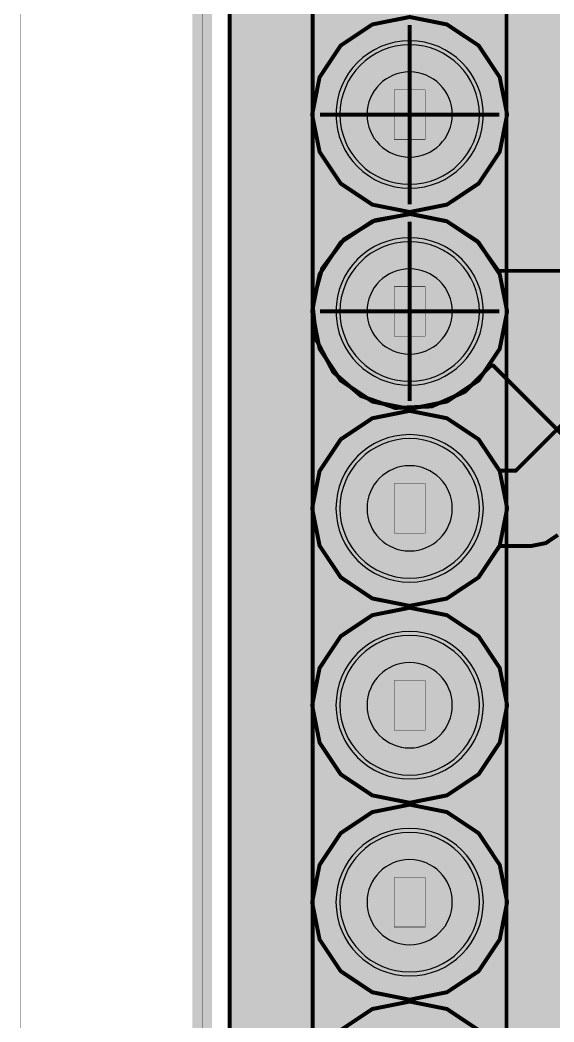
# Model space of a CAD drawing. Header units: millimetres. Extents: x -2 to 105, y -97 to 5.
# Drawn here: x -2.35 to 4.54, y -27.06 to -14.14 of the extents above; entities that cross this region are included whole.
import ezdxf

# ---------------------------------------------------------------- set-up
doc = ezdxf.new("R2010")
doc.units = ezdxf.units.MM
doc.header["$MEASUREMENT"] = 0
for name, color, linetype, true_color in [('Board-Outline-Layer', 7, 'Continuous', 0xff00ff), ('Bottom-Layer', 7, 'Continuous', 0x0000ff), ('Bottom-Paste-Mask-Layer', 7, 'Continuous', 0x800000), ('Bottom-Solder-Mask-Layer', 7, 'Continuous', 0xaa00ff), ('Component-Shape-Layer', 7, 'Continuous', 0x00cccc), ('Hole-Layer', 7, 'Continuous', 0x222222), ('Multi-Layer', 7, 'Continuous', 0xc0c0c0), ('Pin-Soldering-Layer', 7, 'Continuous', 0xcc9999), ('Top-Layer', 7, 'Continuous', 0xff0000), ('Top-Paste-Mask-Layer', 7, 'Continuous', 0x808080), ('Top-Silkscreen-Layer', 7, 'Continuous', 0xffcc00), ('Top-Solder-Mask-Layer', 7, 'Continuous', 0x800080)]:
    doc.layers.add(name, color=color, linetype=linetype, true_color=true_color)

msp = doc.modelspace()

# ---------------------------------------------------------------- hatches: boundary and pattern name
at = {"layer": 'Bottom-Layer'}
for points in [[(8.583, -71.73), (8.583, -81.591), (3, -81.591), (2.316, -81.501), (1.679, -81.237), (1.132, -80.817), (0.712, -80.27), (0.448, -79.633), (0.358, -78.949), (0.358, -2.949), (0.448, -2.265), (0.712, -1.628), (1.132, -1.081), (1.679, -0.661), (2.316, -0.397), (3, -0.307), (80, -0.307), (80.684, -0.397), (81.321, -0.661), (81.868, -1.081), (82.288, -1.628), (82.552, -2.265), (82.642, -2.949), (82.642, -78.949), (82.552, -79.633), (82.288, -80.27), (81.868, -80.817), (81.321, -81.237), (80.684, -81.501), (80, -81.591), (24.383, -81.591), (24.383, -71.73), (24.352, -71.657), (24.279, -71.626), (19.355, -71.626), (19.355, -70.781), (19.506, -70.516), (19.523, -70.212), (19.401, -69.932), (19.167, -69.736), (18.87, -69.666), (18.573, -69.736), (18.339, -69.932), (18.217, -70.212), (18.234, -70.516), (18.385, -70.781), (18.385, -71.626), (8.687, -71.626), (8.613, -71.657)], [(2.679, -14.097), (2.197, -14.193), (1.789, -14.465), (1.517, -14.874), (1.421, -15.355), (1.517, -15.837), (1.789, -16.245), (2.197, -16.517), (2.679, -16.613), (3.16, -16.517), (3.569, -16.245), (3.841, -15.837), (3.937, -15.355), (3.841, -14.874), (3.569, -14.465), (3.16, -14.193)], [(1.779, -15.355, 1), (3.579, -15.355, 1)], [(4.048, -19.95), (3.84, -19.95), (3.566, -19.543), (3.158, -19.272), (2.677, -19.177), (2.196, -19.273), (1.789, -19.546), (1.516, -19.954), (1.421, -20.435), (1.516, -20.916), (1.789, -21.324), (2.196, -21.597), (2.677, -21.693), (3.158, -21.599), (3.566, -21.327), (3.84, -20.92), (4.249, -20.92), (4.435, -20.883), (4.592, -20.778), (8.234, -17.136), (8.529, -17.055), (8.756, -16.851), (8.867, -16.568), (8.84, -16.264), (8.68, -16.004), (8.42, -15.844), (8.117, -15.817), (7.833, -15.928), (7.629, -16.155), (7.548, -16.45)], [(2.679, -16.637), (2.197, -16.733), (1.789, -17.005), (1.517, -17.414), (1.421, -17.895), (1.517, -18.377), (1.789, -18.785), (2.197, -19.057), (2.679, -19.153), (3.16, -19.057), (3.569, -18.785), (3.841, -18.377), (3.937, -17.895), (3.841, -17.414), (3.569, -17.005), (3.16, -16.733)], [(1.779, -17.895, 1), (3.579, -17.895, 1)], [(1.779, -20.435, 1), (3.579, -20.435, 1)], [(2.679, -21.717), (2.197, -21.813), (1.789, -22.085), (1.517, -22.494), (1.421, -22.975), (1.517, -23.457), (1.789, -23.865), (2.197, -24.137), (2.679, -24.233), (3.16, -24.137), (3.569, -23.865), (3.841, -23.457), (3.937, -22.975), (3.841, -22.494), (3.569, -22.085), (3.16, -21.813)], [(1.779, -22.975, 1), (3.579, -22.975, 1)], [(2.679, -24.257), (2.197, -24.353), (1.789, -24.625), (1.517, -25.034), (1.421, -25.515), (1.517, -25.997), (1.789, -26.405), (2.197, -26.677), (2.679, -26.773), (3.16, -26.677), (3.569, -26.405), (3.841, -25.997), (3.937, -25.515), (3.841, -25.034), (3.569, -24.625), (3.16, -24.353)], [(1.779, -25.515, 1), (3.579, -25.515, 1)], [(2.679, -26.797), (2.197, -26.893), (1.789, -27.165), (1.517, -27.574), (1.421, -28.055), (1.517, -28.537), (1.789, -28.945), (2.197, -29.217), (2.679, -29.313), (3.16, -29.217), (3.569, -28.945), (3.841, -28.537), (3.937, -28.055), (3.841, -27.574), (3.569, -27.165), (3.16, -26.893)]]:
    msp.add_hatch(color=256, dxfattribs=at).paths.add_polyline_path(points)
at = {"layer": 'Bottom-Paste-Mask-Layer'}
for points in [[(1.779, -15.355, 1), (3.579, -15.355, 1)], [(1.779, -17.895, 1), (3.579, -17.895, 1)], [(1.779, -20.435, 1), (3.579, -20.435, 1)], [(1.779, -22.975, 1), (3.579, -22.975, 1)], [(1.779, -25.515, 1), (3.579, -25.515, 1)]]:
    msp.add_hatch(color=256, dxfattribs=at).paths.add_polyline_path(points)
at = {"layer": 'Bottom-Solder-Mask-Layer'}
for points in [[(1.728, -15.355, 1), (3.63, -15.355, 1)], [(1.728, -17.895, 1), (3.63, -17.895, 1)], [(1.728, -20.435, 1), (3.63, -20.435, 1)], [(1.728, -22.975, 1), (3.63, -22.975, 1)], [(1.728, -25.515, 1), (3.63, -25.515, 1)]]:
    msp.add_hatch(color=256, dxfattribs=at).paths.add_polyline_path(points)
at = {"layer": 'Hole-Layer'}
for points in [[(2.129, -15.355, 1), (3.229, -15.355, 1)], [(2.129, -17.895, 1), (3.229, -17.895, 1)], [(2.129, -20.435, 1), (3.229, -20.435, 1)], [(2.129, -22.975, 1), (3.229, -22.975, 1)], [(2.129, -25.515, 1), (3.229, -25.515, 1)]]:
    msp.add_hatch(color=256, dxfattribs=at).paths.add_polyline_path(points)
at = {"layer": 'Multi-Layer'}
for points in [[(1.779, -15.355, 1), (3.579, -15.355, 1)], [(1.779, -15.355, 1), (3.579, -15.355, 1)], [(1.779, -15.355, 1), (3.579, -15.355, 1)], [(1.779, -17.895, 1), (3.579, -17.895, 1)], [(1.779, -17.895, 1), (3.579, -17.895, 1)], [(1.779, -17.895, 1), (3.579, -17.895, 1)], [(1.779, -20.435, 1), (3.579, -20.435, 1)], [(1.779, -20.435, 1), (3.579, -20.435, 1)], [(1.779, -20.435, 1), (3.579, -20.435, 1)], [(1.779, -22.975, 1), (3.579, -22.975, 1)], [(1.779, -22.975, 1), (3.579, -22.975, 1)], [(1.779, -22.975, 1), (3.579, -22.975, 1)], [(1.779, -25.515, 1), (3.579, -25.515, 1)], [(1.779, -25.515, 1), (3.579, -25.515, 1)], [(1.779, -25.515, 1), (3.579, -25.515, 1)]]:
    msp.add_hatch(color=256, dxfattribs=at).paths.add_polyline_path(points)
at = {"layer": 'Pin-Soldering-Layer'}
for points in [[(2.879, -15.035), (2.879, -15.675), (2.479, -15.675), (2.479, -15.035)], [(2.879, -15.035), (2.879, -15.675), (2.479, -15.675), (2.479, -15.035)], [(2.879, -17.575), (2.879, -18.215), (2.479, -18.215), (2.479, -17.575)], [(2.879, -17.575), (2.879, -18.215), (2.479, -18.215), (2.479, -17.575)], [(2.879, -20.115), (2.879, -20.755), (2.479, -20.755), (2.479, -20.115)], [(2.879, -20.115), (2.879, -20.755), (2.479, -20.755), (2.479, -20.115)], [(2.879, -22.655), (2.879, -23.295), (2.479, -23.295), (2.479, -22.655)], [(2.879, -22.655), (2.879, -23.295), (2.479, -23.295), (2.479, -22.655)], [(2.879, -25.195), (2.879, -25.835), (2.479, -25.835), (2.479, -25.195)], [(2.879, -25.195), (2.879, -25.835), (2.479, -25.835), (2.479, -25.195)]]:
    msp.add_hatch(color=256, dxfattribs=at).paths.add_polyline_path(points)
at = {"layer": 'Top-Layer'}
for points in [[(0.358, -78.949), (0.358, -66.487), (0.373, -66.488), (0.387, -66.489), (0.45, -66.489), (0.45, -74.96), (0.497, -75.195), (0.63, -75.393), (1.607, -76.371), (1.287, -77.058), (1.158, -77.804), (1.23, -78.559), (1.498, -79.268), (1.943, -79.882), (2.534, -80.357), (3.228, -80.66), (3.978, -80.77), (4.731, -80.679), (5.433, -80.393), (6.035, -79.933), (6.495, -79.331), (6.781, -78.629), (6.872, -77.876), (6.762, -77.126), (6.459, -76.431), (5.984, -75.841), (5.37, -75.396), (4.661, -75.128), (3.907, -75.056), (3.16, -75.184), (2.473, -75.505), (1.675, -74.707), (1.675, -66.489), (1.737, -66.489), (1.913, -66.443), (2.044, -66.317), (2.095, -66.143), (6.18, -66.143), (6.232, -66.317), (6.362, -66.443), (6.538, -66.489), (7.538, -66.489), (7.713, -66.443), (7.844, -66.317), (7.896, -66.143), (9.88, -66.143), (9.932, -66.317), (10.062, -66.443), (10.238, -66.489), (11.238, -66.489), (11.417, -66.441), (11.548, -66.31), (11.596, -66.131), (11.596, -65.923), (12.145, -65.374), (12.278, -65.175), (12.325, -64.941), (12.325, -63.339), (12.387, -63.339), (12.567, -63.291), (12.698, -63.16), (12.746, -62.981), (12.746, -61.081), (12.698, -60.902), (12.567, -60.77), (12.387, -60.722), (12.325, -60.722), (12.325, -57.369), (12.387, -57.369), (12.567, -57.321), (12.698, -57.19), (12.746, -57.011), (12.746, -55.111), (12.698, -54.932), (12.567, -54.8), (12.387, -54.752), (11.037, -54.752), (10.866, -54.796), (10.736, -54.917), (10.736, -49.051), (10.926, -48.796), (10.974, -48.481), (10.871, -48.181), (10.639, -47.963), (10.333, -47.877), (10.022, -47.944), (10.022, -40.021), (9.985, -39.835), (9.88, -39.678), (8.074, -37.872), (7.917, -37.767), (7.731, -37.73), (3.84, -37.73), (3.566, -37.323), (3.158, -37.052), (2.677, -36.957), (2.196, -37.053), (1.789, -37.326), (1.516, -37.734), (1.421, -38.215), (1.516, -38.696), (1.789, -39.104), (2.196, -39.377), (2.677, -39.473), (3.158, -39.379), (3.566, -39.107), (3.84, -38.7), (7.53, -38.7), (8.498, -39.668), (8.161, -39.803), (7.947, -40.095), (7.918, -40.456), (8.083, -40.779), (8.083, -43.046), (8.04, -42.879), (7.942, -42.738), (5.596, -40.392), (5.439, -40.287), (5.253, -40.25), (3.831, -40.25), (3.55, -39.848), (3.137, -39.583), (2.655, -39.497), (2.176, -39.602), (1.773, -39.882), (1.508, -40.294), (1.421, -40.777), (1.525, -41.256), (1.804, -41.659), (2.216, -41.925), (2.699, -42.013), (3.178, -41.91), (3.582, -41.632), (3.848, -41.22), (5.052, -41.22), (7.114, -43.282), (7.114, -53.08), (4.338, -55.856), (1.984, -55.856), (1.964, -55.799), (1.935, -55.746), (1.98, -55.65), (1.996, -55.545), (1.996, -54.929), (2.137, -54.929), (2.317, -54.881), (2.448, -54.749), (2.496, -54.57), (2.496, -53.593), (3.112, -52.977), (3.245, -52.778), (3.291, -52.544), (3.291, -49.474), (3.652, -49.173), (3.877, -48.759), (3.934, -48.292), (3.816, -47.837), (3.539, -47.457), (3.141, -47.205), (2.679, -47.117), (2.217, -47.205), (1.819, -47.457), (1.542, -47.837), (1.424, -48.292), (1.481, -48.759), (1.706, -49.173), (2.067, -49.474), (2.067, -52.29), (1.315, -53.042), (0.358, -53.042), (0.358, -2.949), (0.448, -2.265), (0.712, -1.628), (1.132, -1.081), (1.679, -0.661), (2.316, -0.397), (3, -0.307), (80, -0.307), (80.684, -0.397), (81.321, -0.661), (81.868, -1.081), (82.288, -1.628), (82.552, -2.265), (82.642, -2.949), (82.642, -78.949), (82.552, -79.633), (82.288, -80.27), (81.868, -80.817), (81.321, -81.237), (80.684, -81.501), (80, -81.591), (24.383, -81.591), (24.383, -72.367), (26.365, -72.367), (26.551, -72.33), (26.708, -72.225), (26.962, -71.971), (27.067, -71.814), (27.104, -71.628), (27.104, -64.567), (27.067, -64.381), (26.962, -64.224), (26.302, -63.563), (26.145, -63.458), (25.959, -63.421), (23.673, -63.421), (23.487, -63.458), (23.33, -63.563), (22.249, -64.644), (22.144, -64.801), (22.107, -64.987), (22.107, -65.529), (21.887, -65.529), (21.708, -65.577), (21.577, -65.708), (21.529, -65.887), (21.529, -67.237), (21.577, -67.416), (21.708, -67.547), (21.887, -67.595), (23.297, -67.595), (23.464, -67.554), (23.592, -67.44), (23.721, -67.554), (23.887, -67.595), (25.297, -67.595), (25.476, -67.547), (25.607, -67.416), (25.655, -67.237), (25.655, -65.887), (25.607, -65.708), (25.476, -65.577), (25.297, -65.529), (23.887, -65.529), (23.721, -65.57), (23.592, -65.684), (23.464, -65.57), (23.297, -65.529), (23.077, -65.529), (23.077, -65.188), (23.874, -64.392), (25.758, -64.392), (26.134, -64.768), (26.134, -71.397), (22.976, -71.397), (22.976, -71.253), (23.196, -71.253), (23.362, -71.212), (23.491, -71.098), (23.619, -71.212), (23.786, -71.253), (25.196, -71.253), (25.375, -71.205), (25.506, -71.074), (25.554, -70.895), (25.554, -69.545), (25.506, -69.366), (25.375, -69.235), (25.196, -69.187), (23.786, -69.187), (23.619, -69.228), (23.491, -69.342), (23.362, -69.228), (23.196, -69.187), (21.786, -69.187), (21.607, -69.235), (21.476, -69.366), (21.428, -69.545), (21.428, -70.099), (20.852, -70.099), (20.587, -69.948), (20.282, -69.932), (20.003, -70.053), (19.807, -70.287), (19.737, -70.584), (19.807, -70.881), (20.003, -71.115), (20.282, -71.237), (20.587, -71.22), (20.852, -71.069), (21.473, -71.069), (21.604, -71.204), (21.786, -71.253), (22.006, -71.253), (22.006, -71.626), (14.098, -71.626), (14.102, -71.589), (14.103, -71.552), (14.103, -71.362), (14.184, -71.362), (14.364, -71.314), (14.495, -71.183), (14.543, -71.004), (14.543, -69.811), (14.694, -69.66), (14.694, -71.004), (14.742, -71.183), (14.873, -71.314), (15.052, -71.362), (16.184, -71.362), (16.364, -71.314), (16.495, -71.183), (16.543, -71.004), (16.543, -69.627), (16.495, -69.448), (16.364, -69.317), (16.184, -69.269), (15.085, -69.269), (17.869, -66.485), (17.974, -66.327), (18.011, -66.142), (18.011, -52.987), (18.162, -52.722), (18.179, -52.418), (18.057, -52.138), (17.823, -51.942), (17.526, -51.872), (17.229, -51.942), (16.995, -52.138), (16.873, -52.418), (16.89, -52.722), (17.041, -52.987), (17.041, -54.978), (16.883, -54.714), (16.624, -54.55), (16.319, -54.52), (16.033, -54.63), (15.827, -54.858), (15.746, -55.154), (13.322, -57.577), (13.217, -57.734), (13.18, -57.92), (13.18, -66.449), (10.462, -69.167), (9.476, -69.167), (9.297, -69.215), (9.166, -69.346), (9.118, -69.525), (9.118, -70.902), (9.166, -71.081), (9.297, -71.212), (9.476, -71.26), (9.573, -71.26), (9.573, -71.626), (8.687, -71.626), (8.613, -71.657), (8.583, -71.73), (8.583, -81.591), (3, -81.591), (2.316, -81.501), (1.679, -81.237), (1.132, -80.817), (0.712, -80.27), (0.448, -79.633)], [(2.679, -14.097), (2.197, -14.193), (1.789, -14.465), (1.517, -14.874), (1.421, -15.355), (1.517, -15.837), (1.789, -16.245), (2.197, -16.517), (2.679, -16.613), (3.16, -16.517), (3.569, -16.245), (3.841, -15.837), (3.937, -15.355), (3.841, -14.874), (3.569, -14.465), (3.16, -14.193)], [(1.779, -15.355, 1), (3.579, -15.355, 1)], [(6.528, -22.913), (6.465, -22.913), (6.286, -22.961), (6.155, -23.092), (6.107, -23.271), (6.107, -24.681), (6.148, -24.848), (6.262, -24.976), (6.148, -25.104), (6.107, -25.271), (6.107, -26.681), (6.155, -26.86), (6.286, -26.991), (6.465, -27.039), (6.856, -27.039), (6.856, -28.935), (6.678, -29.065), (6.61, -29.275), (6.61, -30.775), (6.658, -30.954), (6.789, -31.085), (6.968, -31.133), (7.968, -31.133), (8.147, -31.085), (8.278, -30.954), (8.326, -30.775), (8.326, -29.275), (8.258, -29.065), (8.08, -28.935), (8.08, -27.198), (8.179, -27.223), (8.28, -27.231), (13.727, -27.231), (13.962, -27.185), (14.16, -27.052), (14.414, -26.798), (14.547, -26.6), (14.594, -26.365), (14.594, -25.888), (14.654, -25.781), (14.676, -25.66), (14.676, -24.085), (14.628, -23.906), (14.496, -23.775), (14.317, -23.727), (13.645, -23.727), (13.634, -23.727), (13.622, -23.728), (13.623, -23.727), (13.623, -23.725), (13.644, -23.686), (13.648, -23.679), (13.652, -23.671), (13.671, -23.631), (13.675, -23.623), (13.678, -23.616), (13.695, -23.575), (13.698, -23.567), (13.701, -23.559), (13.717, -23.517), (13.72, -23.509), (13.722, -23.501), (13.736, -23.459), (13.738, -23.451), (13.74, -23.442), (13.752, -23.399), (13.754, -23.391), (13.755, -23.383), (13.765, -23.34), (13.766, -23.331), (13.768, -23.323), (13.775, -23.279), (13.776, -23.271), (13.778, -23.262), (13.783, -23.218), (13.784, -23.21), (13.784, -23.201), (13.787, -23.157), (13.788, -23.149), (13.788, -23.141), (13.789, -23.096), (13.789, -23.092), (13.789, -23.087), (13.789, -21.233), (13.789, -21.229), (13.789, -21.225), (13.788, -21.18), (13.788, -21.172), (13.787, -21.164), (13.784, -21.119), (13.784, -21.111), (13.783, -21.102), (13.778, -21.058), (13.776, -21.05), (13.775, -21.042), (13.768, -20.998), (13.766, -20.989), (13.765, -20.981), (13.755, -20.937), (13.754, -20.929), (13.752, -20.921), (13.74, -20.878), (13.738, -20.87), (13.736, -20.862), (13.722, -20.82), (13.722, -20.818), (13.721, -20.816), (15.096, -19.441), (15.968, -19.441), (16.147, -19.393), (16.278, -19.262), (16.326, -19.083), (16.326, -18.99), (16.67, -18.99), (16.67, -19.087), (16.718, -19.266), (16.849, -19.397), (17.028, -19.445), (18.378, -19.445), (18.557, -19.397), (18.688, -19.266), (18.736, -19.087), (18.736, -18.994), (20.907, -18.994), (22.003, -20.091), (21.961, -20.559), (22.094, -21.011), (22.384, -21.381), (22.79, -21.62), (23.254, -21.693), (23.714, -21.589), (24.103, -21.325), (24.367, -20.936), (24.47, -20.477), (24.398, -20.012), (24.159, -19.606), (23.789, -19.316), (23.337, -19.183), (22.869, -19.225), (21.593, -17.949), (21.394, -17.817), (21.16, -17.77), (18.736, -17.77), (18.736, -17.677), (18.695, -17.511), (18.581, -17.382), (18.695, -17.254), (18.736, -17.087), (18.736, -16.994), (19.455, -16.994), (19.774, -17.042), (20.078, -16.934), (20.295, -16.695), (20.374, -16.382), (20.295, -16.069), (20.078, -15.83), (19.774, -15.722), (19.455, -15.77), (18.736, -15.77), (18.736, -15.677), (18.688, -15.498), (18.557, -15.367), (18.378, -15.319), (17.028, -15.319), (16.849, -15.367), (16.718, -15.498), (16.67, -15.677), (16.67, -15.766), (16.326, -15.766), (16.326, -15.673), (16.278, -15.494), (16.147, -15.363), (15.968, -15.315), (14.618, -15.315), (14.439, -15.363), (14.308, -15.494), (14.26, -15.673), (14.26, -15.766), (11.003, -15.766), (10.769, -15.812), (10.571, -15.945), (9.144, -17.371), (3.823, -17.371), (3.551, -16.988), (3.157, -16.731), (2.696, -16.637), (2.233, -16.719), (1.832, -16.965), (1.55, -17.341), (1.425, -17.794), (1.475, -18.262), (1.694, -18.678), (2.05, -18.985), (2.494, -19.14), (2.964, -19.12), (3.394, -18.93), (3.724, -18.595), (3.76, -18.595), (6.528, -21.364)], [(1.779, -17.895, 1), (3.579, -17.895, 1)], [(2.679, -19.177), (2.197, -19.273), (1.789, -19.545), (1.517, -19.954), (1.421, -20.435), (1.517, -20.917), (1.789, -21.325), (2.197, -21.597), (2.679, -21.693), (3.16, -21.597), (3.569, -21.325), (3.841, -20.917), (3.937, -20.435), (3.841, -19.954), (3.569, -19.545), (3.16, -19.273)], [(1.779, -20.435, 1), (3.579, -20.435, 1)], [(2.679, -21.717), (2.197, -21.813), (1.789, -22.085), (1.517, -22.494), (1.421, -22.975), (1.517, -23.457), (1.789, -23.865), (2.197, -24.137), (2.679, -24.233), (3.16, -24.137), (3.569, -23.865), (3.841, -23.457), (3.937, -22.975), (3.841, -22.494), (3.569, -22.085), (3.16, -21.813)], [(1.779, -22.975, 1), (3.579, -22.975, 1)], [(2.679, -24.257), (2.197, -24.353), (1.789, -24.625), (1.517, -25.034), (1.421, -25.515), (1.517, -25.997), (1.789, -26.405), (2.197, -26.677), (2.679, -26.773), (3.16, -26.677), (3.569, -26.405), (3.841, -25.997), (3.937, -25.515), (3.841, -25.034), (3.569, -24.625), (3.16, -24.353)], [(1.779, -25.515, 1), (3.579, -25.515, 1)], [(2.679, -26.797), (2.197, -26.893), (1.789, -27.165), (1.517, -27.574), (1.421, -28.055), (1.517, -28.537), (1.789, -28.945), (2.197, -29.217), (2.679, -29.313), (3.16, -29.217), (3.569, -28.945), (3.841, -28.537), (3.937, -28.055), (3.841, -27.574), (3.569, -27.165), (3.16, -26.893)]]:
    msp.add_hatch(color=256, dxfattribs=at).paths.add_polyline_path(points)
at = {"layer": 'Top-Paste-Mask-Layer'}
for points in [[(1.779, -15.355, 1), (3.579, -15.355, 1)], [(1.779, -17.895, 1), (3.579, -17.895, 1)], [(1.779, -20.435, 1), (3.579, -20.435, 1)], [(1.779, -22.975, 1), (3.579, -22.975, 1)], [(1.779, -25.515, 1), (3.579, -25.515, 1)]]:
    msp.add_hatch(color=256, dxfattribs=at).paths.add_polyline_path(points)
at = {"layer": 'Top-Solder-Mask-Layer'}
for points in [[(1.728, -15.355, 1), (3.63, -15.355, 1)], [(1.728, -17.895, 1), (3.63, -17.895, 1)], [(1.728, -20.435, 1), (3.63, -20.435, 1)], [(1.728, -22.975, 1), (3.63, -22.975, 1)], [(1.728, -25.515, 1), (3.63, -25.515, 1)]]:
    msp.add_hatch(color=256, dxfattribs=at).paths.add_polyline_path(points)

# ---------------------------------------------------------------- linework, layer by layer
at = {"layer": 'Board-Outline-Layer', "const_width": 0.254}
msp.add_lwpolyline([(0, -78.949), (0, -2.949, -0.414), (3, 0.051), (80, 0.051, -0.414), (83, -2.949), (83, -78.949, -0.414), (80, -81.949), (3, -81.949, -0.414)], format="xyb", close=True, dxfattribs=at)
at = {"layer": 'Bottom-Layer'}
for points, const_width in [([(-2.346, -85.578), (-2.346, 1.173), (88.689, 1.173), (88.689, -85.578)], 0.00508), ([(2.679, -14.097), (2.197, -14.193), (1.789, -14.465), (1.517, -14.874), (1.421, -15.355), (1.517, -15.837), (1.789, -16.245), (2.197, -16.517), (2.679, -16.613), (3.16, -16.517), (3.569, -16.245), (3.841, -15.837), (3.937, -15.355), (3.841, -14.874), (3.569, -14.465), (3.16, -14.193)], 0.0508), ([(2.679, -16.637), (2.197, -16.733), (1.789, -17.005), (1.517, -17.414), (1.421, -17.895), (1.517, -18.377), (1.789, -18.785), (2.197, -19.057), (2.679, -19.153), (3.16, -19.057), (3.569, -18.785), (3.841, -18.377), (3.937, -17.895), (3.841, -17.414), (3.569, -17.005), (3.16, -16.733)], 0.0508), ([(2.679, -21.717), (2.197, -21.813), (1.789, -22.085), (1.517, -22.494), (1.421, -22.975), (1.517, -23.457), (1.789, -23.865), (2.197, -24.137), (2.679, -24.233), (3.16, -24.137), (3.569, -23.865), (3.841, -23.457), (3.937, -22.975), (3.841, -22.494), (3.569, -22.085), (3.16, -21.813)], 0.0508), ([(2.679, -24.257), (2.197, -24.353), (1.789, -24.625), (1.517, -25.034), (1.421, -25.515), (1.517, -25.997), (1.789, -26.405), (2.197, -26.677), (2.679, -26.773), (3.16, -26.677), (3.569, -26.405), (3.841, -25.997), (3.937, -25.515), (3.841, -25.034), (3.569, -24.625), (3.16, -24.353)], 0.0508), ([(2.679, -26.797), (2.197, -26.893), (1.789, -27.165), (1.517, -27.574), (1.421, -28.055), (1.517, -28.537), (1.789, -28.945), (2.197, -29.217), (2.679, -29.313), (3.16, -29.217), (3.569, -28.945), (3.841, -28.537), (3.937, -28.055), (3.841, -27.574), (3.569, -27.165), (3.16, -26.893)], 0.0508)]:
    msp.add_lwpolyline(points, close=True, dxfattribs=dict(at, const_width=const_width))
for points, const_width in [([(0.358, -78.949), (0.358, -2.949), (0.448, -2.265), (0.712, -1.628), (1.132, -1.081), (1.679, -0.661), (2.316, -0.397), (3, -0.307), (80, -0.307)], 0.0508), ([(2.679, -15.355), (2.679, -14.199)], 0.0508), ([(2.679, -15.355), (1.522, -15.355)], 0.0508), ([(2.679, -15.355), (2.679, -16.512)], 0.0508), ([(2.679, -15.355), (3.836, -15.355)], 0.0508), ([(8.211, -16.473), (4.249, -20.435)], 0.254), ([(7.548, -16.45), (4.048, -19.95), (3.84, -19.95), (3.566, -19.543), (3.158, -19.272), (2.677, -19.177), (2.196, -19.273), (1.789, -19.546), (1.516, -19.954), (1.421, -20.435), (1.516, -20.916), (1.789, -21.324), (2.196, -21.597), (2.677, -21.693), (3.158, -21.599), (3.566, -21.327), (3.84, -20.92), (4.249, -20.92), (4.435, -20.883), (4.592, -20.778)], 0.0508), ([(2.679, -17.895), (2.679, -16.739)], 0.0508), ([(2.679, -17.895), (1.522, -17.895)], 0.0508), ([(2.679, -17.895), (2.679, -19.052)], 0.0508), ([(2.679, -17.895), (3.836, -17.895)], 0.0508), ([(4.249, -20.435), (2.679, -20.435)], 0.254)]:
    msp.add_lwpolyline(points, dxfattribs=dict(at, const_width=const_width))
for points in [[(1.779, -15.355, 1), (3.579, -15.355, 1)], [(1.779, -17.895, 1), (3.579, -17.895, 1)], [(1.779, -20.435, 1), (3.579, -20.435, 1)], [(1.779, -22.975, 1), (3.579, -22.975, 1)], [(1.779, -25.515, 1), (3.579, -25.515, 1)]]:
    msp.add_lwpolyline(points, format="xyb", close=True, dxfattribs=at)
at = {"layer": 'Bottom-Paste-Mask-Layer'}
for points in [[(1.779, -15.355, 1), (3.579, -15.355, 1)], [(1.779, -17.895, 1), (3.579, -17.895, 1)], [(1.779, -20.435, 1), (3.579, -20.435, 1)], [(1.779, -22.975, 1), (3.579, -22.975, 1)], [(1.779, -25.515, 1), (3.579, -25.515, 1)]]:
    msp.add_lwpolyline(points, format="xyb", close=True, dxfattribs=at)
at = {"layer": 'Bottom-Solder-Mask-Layer'}
for points in [[(1.728, -15.355, 1), (3.63, -15.355, 1)], [(1.728, -17.895, 1), (3.63, -17.895, 1)], [(1.728, -20.435, 1), (3.63, -20.435, 1)], [(1.728, -22.975, 1), (3.63, -22.975, 1)], [(1.728, -25.515, 1), (3.63, -25.515, 1)]]:
    msp.add_lwpolyline(points, format="xyb", close=True, dxfattribs=at)
at = {"layer": 'Component-Shape-Layer', "const_width": 0.0508}
msp.add_lwpolyline([(1.429, -49.895), (1.429, -8.755), (3.929, -8.755), (3.929, -49.895)], close=True, dxfattribs=at)
msp.add_lwpolyline([(1.429, -49.895), (1.429, -8.755), (3.929, -8.755), (3.929, -49.895)], close=True, dxfattribs=at)
at = {"layer": 'Hole-Layer'}
for points in [[(2.129, -15.355, 1), (3.229, -15.355, 1)], [(2.129, -17.895, 1), (3.229, -17.895, 1)], [(2.129, -20.435, 1), (3.229, -20.435, 1)], [(2.129, -22.975, 1), (3.229, -22.975, 1)], [(2.129, -25.515, 1), (3.229, -25.515, 1)]]:
    msp.add_lwpolyline(points, format="xyb", close=True, dxfattribs=at)
at = {"layer": 'Multi-Layer'}
for points in [[(1.779, -15.355, 1), (3.579, -15.355, 1)], [(1.779, -15.355, 1), (3.579, -15.355, 1)], [(1.779, -15.355, 1), (3.579, -15.355, 1)], [(1.779, -17.895, 1), (3.579, -17.895, 1)], [(1.779, -17.895, 1), (3.579, -17.895, 1)], [(1.779, -17.895, 1), (3.579, -17.895, 1)], [(1.779, -20.435, 1), (3.579, -20.435, 1)], [(1.779, -20.435, 1), (3.579, -20.435, 1)], [(1.779, -20.435, 1), (3.579, -20.435, 1)], [(1.779, -22.975, 1), (3.579, -22.975, 1)], [(1.779, -22.975, 1), (3.579, -22.975, 1)], [(1.779, -22.975, 1), (3.579, -22.975, 1)], [(1.779, -25.515, 1), (3.579, -25.515, 1)], [(1.779, -25.515, 1), (3.579, -25.515, 1)], [(1.779, -25.515, 1), (3.579, -25.515, 1)]]:
    msp.add_lwpolyline(points, format="xyb", close=True, dxfattribs=at)
at = {"layer": 'Pin-Soldering-Layer', "const_width": 0.00508}
for points in [[(2.879, -15.035), (2.879, -15.675), (2.479, -15.675), (2.479, -15.035)], [(2.879, -15.035), (2.879, -15.675), (2.479, -15.675), (2.479, -15.035)], [(2.879, -17.575), (2.879, -18.215), (2.479, -18.215), (2.479, -17.575)], [(2.879, -17.575), (2.879, -18.215), (2.479, -18.215), (2.479, -17.575)], [(2.879, -20.115), (2.879, -20.755), (2.479, -20.755), (2.479, -20.115)], [(2.879, -20.115), (2.879, -20.755), (2.479, -20.755), (2.479, -20.115)], [(2.879, -22.655), (2.879, -23.295), (2.479, -23.295), (2.479, -22.655)], [(2.879, -22.655), (2.879, -23.295), (2.479, -23.295), (2.479, -22.655)], [(2.879, -25.195), (2.879, -25.835), (2.479, -25.835), (2.479, -25.195)], [(2.879, -25.195), (2.879, -25.835), (2.479, -25.835), (2.479, -25.195)]]:
    msp.add_lwpolyline(points, close=True, dxfattribs=at)
at = {"layer": 'Top-Layer'}
for points, const_width in [([(0, -84.099), (0, 0.102), (85.578, 0.102), (85.578, -84.099)], 0.00508), ([(2.679, -14.097), (2.197, -14.193), (1.789, -14.465), (1.517, -14.874), (1.421, -15.355), (1.517, -15.837), (1.789, -16.245), (2.197, -16.517), (2.679, -16.613), (3.16, -16.517), (3.569, -16.245), (3.841, -15.837), (3.937, -15.355), (3.841, -14.874), (3.569, -14.465), (3.16, -14.193)], 0.0508), ([(2.679, -19.177), (2.197, -19.273), (1.789, -19.545), (1.517, -19.954), (1.421, -20.435), (1.517, -20.917), (1.789, -21.325), (2.197, -21.597), (2.679, -21.693), (3.16, -21.597), (3.569, -21.325), (3.841, -20.917), (3.937, -20.435), (3.841, -19.954), (3.569, -19.545), (3.16, -19.273)], 0.0508), ([(2.679, -21.717), (2.197, -21.813), (1.789, -22.085), (1.517, -22.494), (1.421, -22.975), (1.517, -23.457), (1.789, -23.865), (2.197, -24.137), (2.679, -24.233), (3.16, -24.137), (3.569, -23.865), (3.841, -23.457), (3.937, -22.975), (3.841, -22.494), (3.569, -22.085), (3.16, -21.813)], 0.0508), ([(2.679, -24.257), (2.197, -24.353), (1.789, -24.625), (1.517, -25.034), (1.421, -25.515), (1.517, -25.997), (1.789, -26.405), (2.197, -26.677), (2.679, -26.773), (3.16, -26.677), (3.569, -26.405), (3.841, -25.997), (3.937, -25.515), (3.841, -25.034), (3.569, -24.625), (3.16, -24.353)], 0.0508), ([(2.679, -26.797), (2.197, -26.893), (1.789, -27.165), (1.517, -27.574), (1.421, -28.055), (1.517, -28.537), (1.789, -28.945), (2.197, -29.217), (2.679, -29.313), (3.16, -29.217), (3.569, -28.945), (3.841, -28.537), (3.937, -28.055), (3.841, -27.574), (3.569, -27.165), (3.16, -26.893)], 0.0508)]:
    msp.add_lwpolyline(points, close=True, dxfattribs=dict(at, const_width=const_width))
for points, const_width in [([(0.358, -53.042), (0.358, -2.949), (0.448, -2.265), (0.712, -1.628), (1.132, -1.081), (1.679, -0.661), (2.316, -0.397), (3, -0.307), (80, -0.307)], 0.0508), ([(9.144, -17.371), (3.823, -17.371), (3.551, -16.988), (3.157, -16.731), (2.696, -16.637), (2.233, -16.719), (1.832, -16.965), (1.55, -17.341), (1.425, -17.794), (1.475, -18.262), (1.694, -18.678), (2.05, -18.985), (2.494, -19.14), (2.964, -19.12), (3.394, -18.93), (3.724, -18.595), (3.76, -18.595), (6.528, -21.364)], 0.0508), ([(2.767, -17.983), (2.679, -17.895)], 0.508), ([(4.013, -17.983), (2.767, -17.983)], 0.508), ([(9.398, -17.983), (4.013, -17.983)], 0.508), ([(4.013, -17.983), (7.14, -21.11)], 0.508)]:
    msp.add_lwpolyline(points, dxfattribs=dict(at, const_width=const_width))
for points in [[(1.779, -15.355, 1), (3.579, -15.355, 1)], [(1.779, -17.895, 1), (3.579, -17.895, 1)], [(1.779, -20.435, 1), (3.579, -20.435, 1)], [(1.779, -22.975, 1), (3.579, -22.975, 1)], [(1.779, -25.515, 1), (3.579, -25.515, 1)]]:
    msp.add_lwpolyline(points, format="xyb", close=True, dxfattribs=at)
at = {"layer": 'Top-Paste-Mask-Layer'}
for points in [[(1.779, -15.355, 1), (3.579, -15.355, 1)], [(1.779, -17.895, 1), (3.579, -17.895, 1)], [(1.779, -20.435, 1), (3.579, -20.435, 1)], [(1.779, -22.975, 1), (3.579, -22.975, 1)], [(1.779, -25.515, 1), (3.579, -25.515, 1)]]:
    msp.add_lwpolyline(points, format="xyb", close=True, dxfattribs=at)
at = {"layer": 'Top-Silkscreen-Layer', "const_width": 0.254}
msp.add_lwpolyline([(1.429, -8.755), (3.929, -8.755), (3.929, -49.895), (1.429, -49.895)], close=True, dxfattribs=at)
msp.add_lwpolyline([(1.429, -8.755), (3.929, -8.755), (3.929, -49.895), (1.429, -49.895)], close=True, dxfattribs=at)
at = {"layer": 'Top-Solder-Mask-Layer'}
for points in [[(1.728, -15.355, 1), (3.63, -15.355, 1)], [(1.728, -17.895, 1), (3.63, -17.895, 1)], [(1.728, -20.435, 1), (3.63, -20.435, 1)], [(1.728, -22.975, 1), (3.63, -22.975, 1)], [(1.728, -25.515, 1), (3.63, -25.515, 1)]]:
    msp.add_lwpolyline(points, format="xyb", close=True, dxfattribs=at)

doc.saveas('drawing.dxf')
